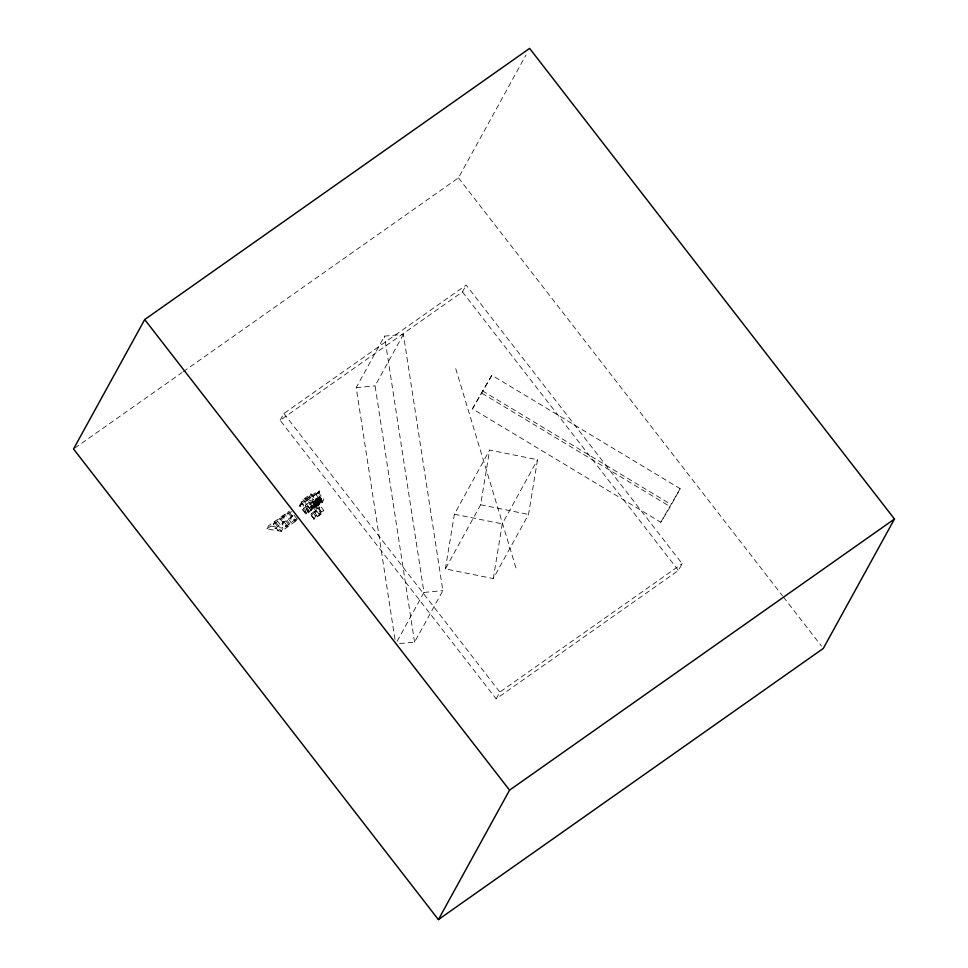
<?xml version="1.0" encoding="UTF-8"?>
<svg xmlns="http://www.w3.org/2000/svg" width="968" height="968" viewBox="0 0 968 968"><rect width="100%" height="100%" fill="white"/><g stroke="black" fill="none" stroke-linecap="round" stroke-linejoin="round"><path stroke-width="0.73" stroke-dasharray="4.84 3.63" d="M318.508 492.167C319.609 491.514 319.488 492.531 319.621 491.006C318.375 493.728 317.77 492.446 317.831 493.511M318.823 492.76C321.691 488.344 316.476 494.466 317.649 493.619M318 492.192L319.658 491.889M319.513 491.538C318.411 492.615 320.469 490.546 319.053 491.466M319.271 491.478L318.52 492.288M318.702 492.736L317.964 493.523M318.569 492.409L317.928 493.196L318.399 491.998M445.377 568.918L454.379 514.214L489.639 450.072L537.53 459.739L528.54 514.444L493.281 578.586L445.377 568.918L480.636 504.776L489.639 450.072M493.281 578.586L502.271 523.882L537.53 459.739M319.367 491.127L319.476 492.01L319.186 491.441M317.589 493.499L317.782 492.676L318.472 493.148M318.315 492.99L318.145 492.518M319.198 491.526L319.621 491.623M280.139 420.306L283.89 413.505L466.177 285.088L682.162 563.666L678.411 570.467L496.124 698.884L280.139 420.306L462.438 291.888L466.177 285.088M183.327 371.639L458.445 177.846L525.975 55.007M294.042 515.145L297.672 519.828L281.349 531.335L266.829 528.879L268.535 525.781L289.517 510.995M278.772 519.514L280.091 518.412M276.388 528.794L275.106 528.262M394.98 639.449L356.2 387.636L384.502 336.15L403.402 334.335L442.86 590.613L414.558 642.111L395.67 643.914M286.927 513.766L288.246 512.665M282.862 525.14L282.257 524.354L283.951 521.256L284.556 522.042M291.017 519.38L290.412 518.606L292.118 515.508L292.723 516.295M279.921 518.703L286.443 526.616M299.475 505.877L302.875 499.682L311.043 493.934L323.76 510.342L322.054 513.439L313.898 519.187L301.181 502.779L317.492 491.284L323.856 499.488L322.15 502.586L305.84 514.081L299.475 505.877L315.798 494.382L317.492 491.284M303.25 502.271L304.569 501.158M304.956 499.173L306.275 498.06M288.089 512.955L294.611 520.869M297.176 518.921L296.039 520.978L289.686 512.774M311.043 493.934L309.337 497.032L322.054 513.439M304.4 509.591L303.662 508.139M306.106 506.494L305.368 505.042M312.724 495.41L311.418 496.524M414.558 642.111L375.088 385.833L403.402 334.335M310.244 504.038L313.39 501.581L316.609 505.756L313.293 507.982L310.292 503.941M305.21 505.332L313.535 499.294M305.84 514.081L307.534 510.983L323.856 499.488M311.164 505.901L309.796 508.381L304.908 511.83L306.263 509.349L311.164 505.901L312.434 507.534L311.067 510.015L304.4 501.46M314.37 500.892L317.867 505.114M320.844 501.896L317.673 498.145L319.694 496.669L315.024 500.262L316.548 502.223M315.459 500.008L318.169 503.481M311.139 508.067L312.507 505.586L318.859 513.79L317.504 516.271L311.139 508.067L314.37 503.989M314.455 502.743L315.822 501.908L317.298 503.977M310.922 509.362L311.914 508.853M316.536 499.125L319.428 502.828L316.596 499.028M315.386 502.15L317.564 500.916L319.041 502.985M314.915 503.554L313.342 501.678M314.975 503.977L316.609 505.756M315.35 503.299L318.169 500.904M316.149 501.847L317.673 503.82M316.693 501.412L318.799 504.522M315.858 503.481L317.383 505.453L315.326 502.247M317.129 501.158L319.15 500.214M319.984 496.644L303.504 508.43M317.528 501.533L321.158 498.738M319.476 498.339L320.226 496.983M317.214 502.646L315.411 503.735L316.221 502.198L321.751 498.956L321.001 500.311M318.436 500.42L319.864 502.586L322.743 500.613L318.932 495.773M312.47 514.698L311.732 513.246M315.302 506.506L312.301 502.465L315.253 506.603M316.367 504.57L313.934 501.146L316.996 505.611M318.605 500.65L320.299 502.331L318.823 500.262M315.629 506.445L312.846 502.029L314.322 504.086M316.125 506.107L314.648 504.038L316.173 506.01M318.109 503.578L315.931 504.812L316.476 504.376M317.928 505.018L314.418 500.795M319.089 502.888C309.736 491.441 324.014 510.209 317.081 501.255M320.263 500.831L321.013 499.464M315.024 500.262L318.254 504.957L316.778 502.888M319.089 503.614L320.081 503.106M319.864 502.586L317.189 498.496L318.666 500.553M311.563 513.536L319.888 507.498M313.898 519.187L315.604 516.089L323.76 510.342M318.992 514.48L319.984 513.96M472.457 408.823L491.853 375.245L680.165 488.683L670.267 506.688L660.781 522.26L472.457 408.823L491.853 375.245M397.122 641.276L423.972 592.428L384.502 336.15M496.124 698.884L499.863 692.072L682.162 563.666M660.781 522.26L680.165 488.683M74.766 448.124L182.105 372.511M266.829 528.879L291.308 511.624L293.135 513.972M311.297 500.105L310.135 500.916L309.53 500.129M282.801 522.067L283.951 521.256M290.969 516.319L292.118 515.508M315.447 499.077L316.596 498.266L317.201 499.04M274.948 528.552L295.349 514.177M282.257 524.354L283.406 523.543M290.412 518.606L291.562 517.795M307.885 506.3L306.735 507.111L307.34 507.885M314.89 501.363L316.052 500.553M315.895 502.864L311.769 506.01L315.955 503.287M295.881 519.199L283.055 528.238L281.349 531.335L274.997 523.131L276.691 520.034L283.055 528.238L268.535 525.781M286.286 526.907L287.435 526.096M294.441 521.159L295.603 520.348M316.064 506.204L318.363 504.764M317.649 508.309L316.5 509.12L315.895 508.333M315.955 511.406L314.794 512.217L315.399 512.992M309.288 502.465L317.698 500.214L315.749 499.815M356.2 387.636L375.088 385.833M423.972 592.428L442.86 590.613M480.636 504.776L528.54 514.444M454.379 514.214L502.271 523.882M482.366 390.818L670.679 504.243M481.943 393.25L670.267 506.688M458.445 177.846L782.555 595.901M783.487 597.099L821.445 646.067M462.438 291.888L678.411 570.467M283.89 413.505L499.863 692.072M315.798 494.382L322.15 502.586M317.734 498.048L320.783 501.993M312.47 498.435L313.366 499.585M318.835 506.639L319.73 507.789M314.164 504.376L320.493 512.641L319.137 515.121L306.106 498.363M302.875 499.682L315.604 516.089M455.734 368.699L516.888 570.987M275.057 521.183L273.363 524.281L278.445 530.839L280.151 527.741L275.057 521.183M283.225 515.436L281.519 518.533L287.883 526.737L289.589 523.64L283.225 515.436M284.858 514.286L283.152 517.384L289.517 525.588L291.211 522.49L284.858 514.286M309.675 496.415L301.52 502.162L314.237 518.57L322.404 512.822L309.675 496.415M316.137 493.765L299.814 505.26L306.178 513.464L322.501 501.969L316.137 493.765"/><path stroke-width="1.45" d="M144.704 319.549L73.532 448.983L438.395 919.6L823.296 648.451L894.468 519.017L529.605 48.4L144.704 319.549L509.555 790.154L438.395 919.6M509.555 790.154L894.468 519.017"/></g></svg>
